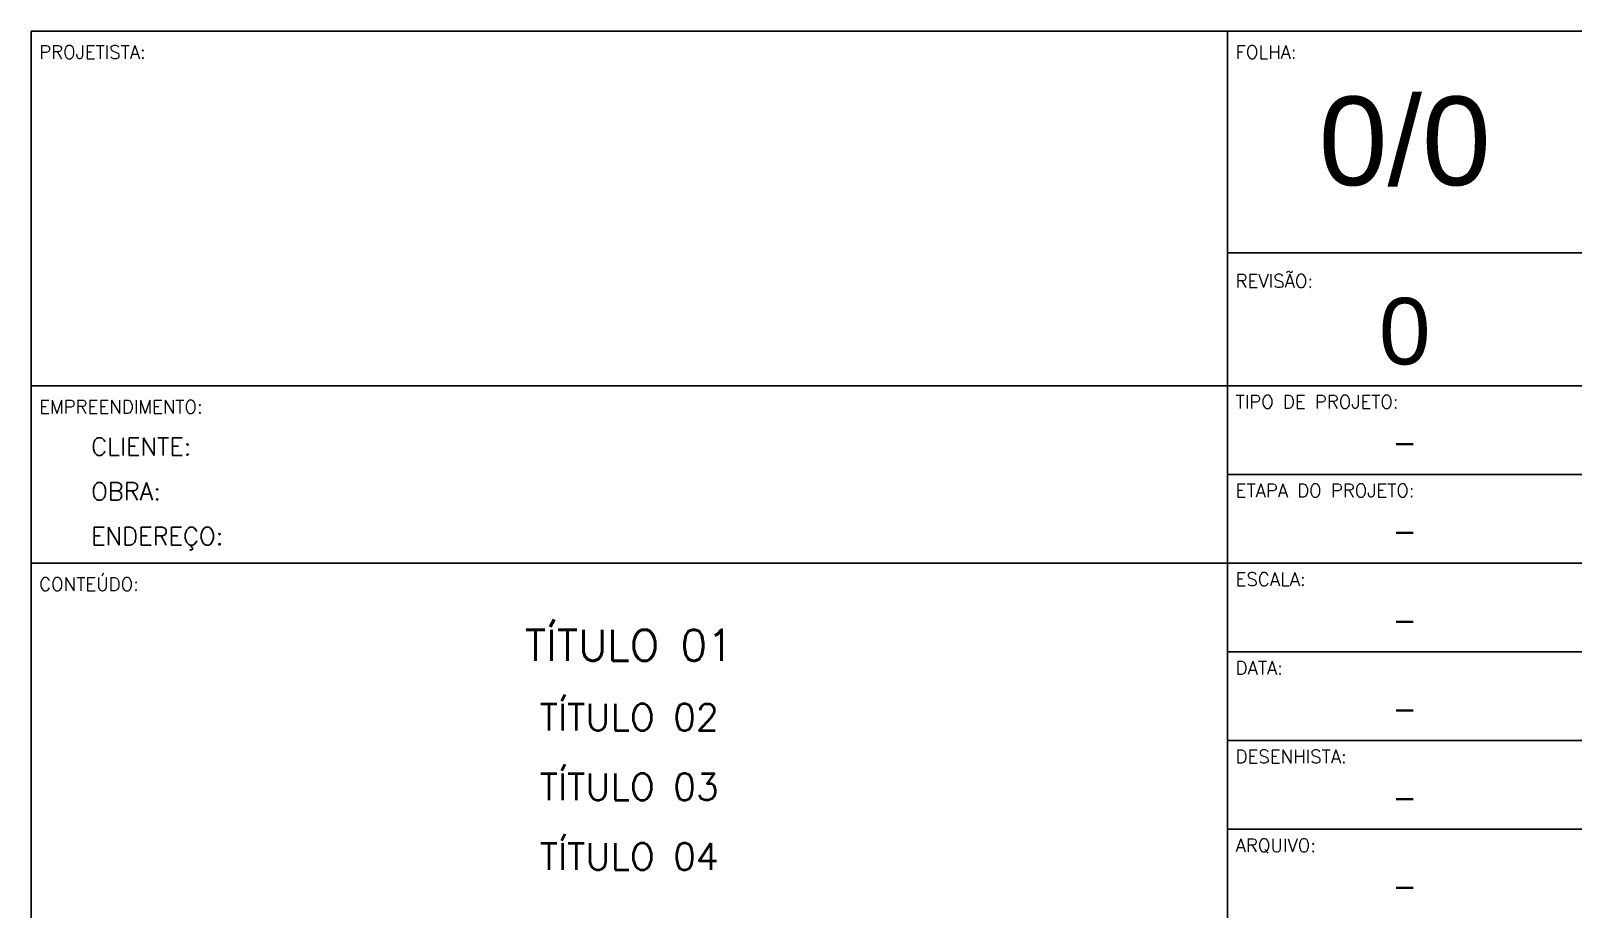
# Model space of a CAD drawing. Header units: millimetres. Extents: x 1388.4 to 1405.9, y -627.2 to -617.2.
import ezdxf
from ezdxf.enums import TextEntityAlignment as Align

# ---------------------------------------------------------------- set-up
doc = ezdxf.new("R2010")
doc.units = ezdxf.units.MM
doc.header["$LTSCALE"] = 10
doc.layers.add('FOLHA', color=7, linetype='Continuous')
doc.styles.add('FOLHA_ARIAL', font='ARIAL.TTF')
doc.styles.add('r100', font='romans.shx')
doc.styles.add('r120', font='romans.shx')
doc.styles.add('r140', font='romans.shx')
doc.styles.add('R60', font='romans.shx')
doc.styles.add('r80', font='romans.shx')

msp = doc.modelspace()

# ---------------------------------------------------------------- linework, layer by layer
at = {"layer": 'FOLHA', "color": 2}
for p, q in [((1388.394, -617.231), (1388.394, -621.231)), ((1401.894, -622.231), (1405.894, -622.231)), ((1388.394, -623.231), (1388.394, -627.231)), ((1401.894, -624.231), (1405.894, -624.231)), ((1401.894, -625.231), (1405.894, -625.231)), ((1401.894, -626.231), (1405.894, -626.231))]:
    msp.add_line(p, q, dxfattribs=at)
at = {"layer": 'FOLHA', "color": 5}
for p, q in [((1388.394, -617.231), (1405.894, -617.231)), ((1401.894, -617.231), (1401.894, -627.231)), ((1388.394, -621.231), (1388.394, -623.231)), ((1388.394, -621.231), (1405.894, -621.231)), ((1388.394, -623.231), (1405.894, -623.231))]:
    msp.add_line(p, q, dxfattribs=at)
at = {"layer": 'FOLHA', "color": 3}
msp.add_line((1401.894, -619.731), (1405.894, -619.731), dxfattribs=at)

# ---------------------------------------------------------------- texts
at = {"layer": 'FOLHA', "color": 2, "style": 'R60'}
for s, p in [('PROJETISTA:', (1388.486, -617.543)), ('FOLHA:', (1401.986, -617.543)), ('REVISÃO:', (1401.986, -620.124)), ('EMPREENDIMENTO:', (1388.486, -621.543)), ('TIPO DE PROJETO:', (1401.986, -621.487)), ('ETAPA DO PROJETO:', (1401.986, -622.487)), ('CONTEÚDO:', (1388.486, -623.543)), ('ESCALA:', (1401.986, -623.487)), ('DATA:', (1401.986, -624.487)), ('DESENHISTA:', (1401.986, -625.487)), ('ARQUIVO:', (1401.986, -626.487))]:
    msp.add_text(s, height=0.15, dxfattribs=at).set_placement(p)
at = {"layer": 'FOLHA', "color": 5, "style": 'FOLHA_ARIAL'}
msp.add_text('0/0', height=1, dxfattribs=at).set_placement((1403.894, -618.45), align=Align.MIDDLE)
at = {"layer": 'FOLHA', "color": 3, "style": 'FOLHA_ARIAL'}
msp.add_text('0', height=0.75, dxfattribs=at).set_placement((1403.894, -620.614), align=Align.MIDDLE)
at = {"layer": 'FOLHA', "color": 3, "style": 'r80'}
for s, p in [('CLIENTE:', (1389.072, -622.016)), ('OBRA:', (1389.072, -622.521)), ('ENDEREÇO:', (1389.072, -623.026))]:
    msp.add_text(s, height=0.2, dxfattribs=at).set_placement(p)
at = {"layer": 'FOLHA', "color": 3, "style": 'r100'}
for p in [(1403.894, -621.995), (1403.894, -622.995), (1403.894, -623.998), (1403.894, -624.998), (1403.894, -625.998), (1403.894, -626.998)]:
    msp.add_text('-', height=0.25, dxfattribs=at).set_placement(p, align=Align.CENTER)
at = {"layer": 'FOLHA', "color": 5, "style": 'r140'}
msp.add_text('TÍTULO 01', height=0.35, dxfattribs=at).set_placement((1395.144, -624.331), align=Align.CENTER)
at = {"layer": 'FOLHA', "color": 4, "style": 'r120'}
for s, p in [('TÍTULO 02', (1395.144, -625.117)), ('TÍTULO 03', (1395.144, -625.902)), ('TÍTULO 04', (1395.144, -626.688))]:
    msp.add_text(s, height=0.3, dxfattribs=at).set_placement(p, align=Align.CENTER)

doc.saveas('drawing.dxf')
